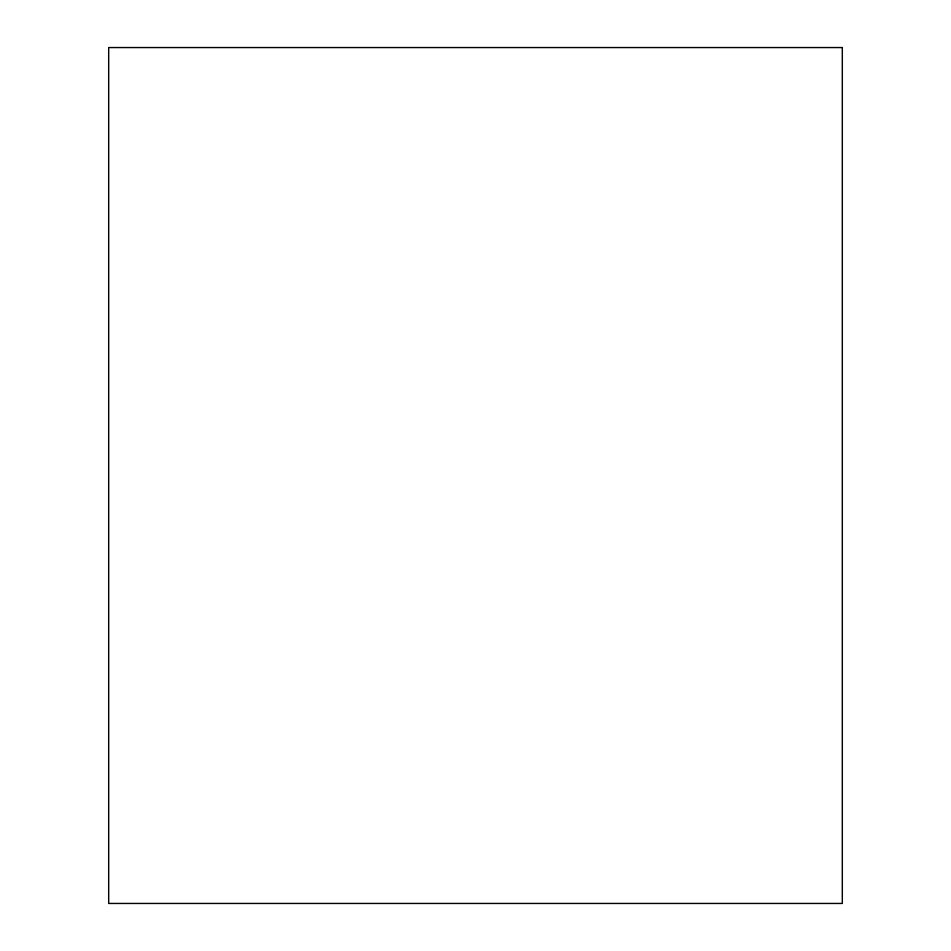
<?xml version="1.0" encoding="UTF-8"?>
<svg xmlns="http://www.w3.org/2000/svg" width="951" height="951" viewBox="0 0 951 951"><rect width="100%" height="100%" fill="white"/><g stroke="black" fill="none" stroke-linecap="round" stroke-linejoin="round"><path stroke-width="1.43" d="M842.313 47.55L108.687 47.55L108.687 903.45L842.313 903.45L842.313 47.55"/></g></svg>
